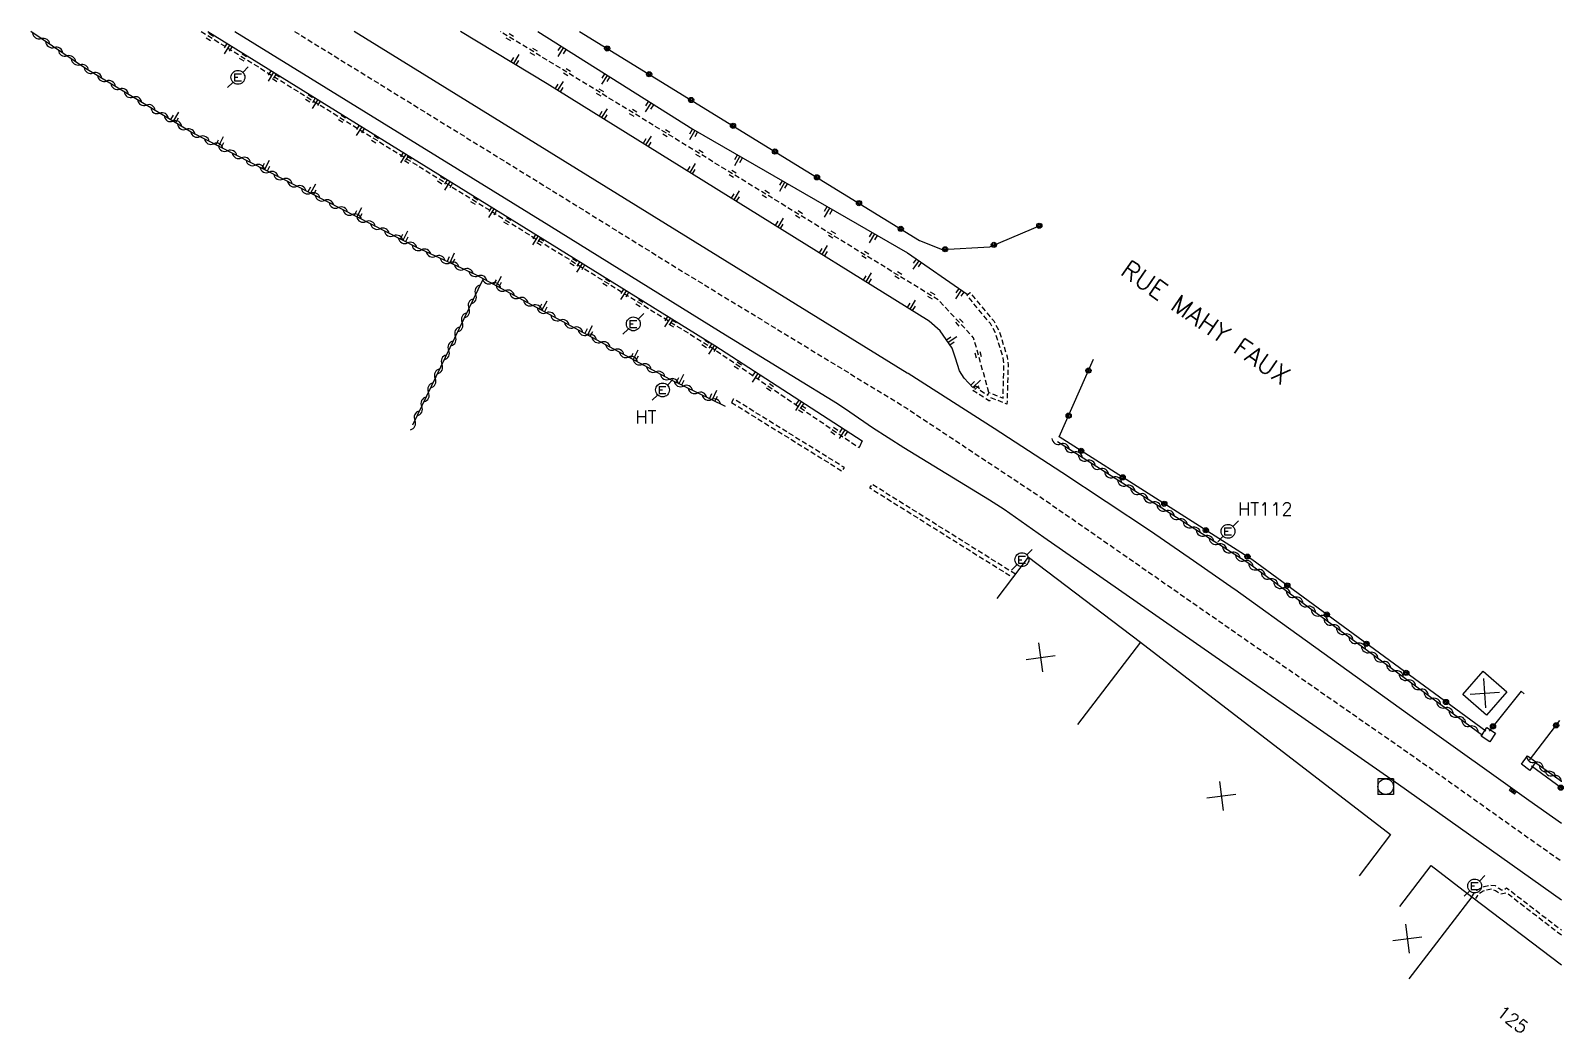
# Model space of a CAD drawing. Header units: millimetres. Extents: x 136000 to 137000, y 120000 to 121000.
# Drawn here: x 136852.3 to 137000.3, y 120903.4 to 121000.1 of the extents above; entities that cross this region are included whole.
import ezdxf
from ezdxf.enums import TextEntityAlignment as Align

# ---------------------------------------------------------------- set-up
doc = ezdxf.new("R2010")
doc.units = ezdxf.units.MM
doc.linetypes.add('DASHED', pattern=[0.75, 0.5, -0.25])
doc.layers.get('0').update_dxf_attribs({"linetype": 'CONTINUOUS'})
for name, color, linetype in [('W0001', 6, 'DASHED'), ('W0008', 7, 'CONTINUOUS'), ('W0100', 7, 'CONTINUOUS'), ('W0112', 1, 'DASHED'), ('W0211', 2, 'CONTINUOUS'), ('W0220', 5, 'DASHED'), ('W0310', 3, 'CONTINUOUS'), ('W0322', 7, 'CONTINUOUS'), ('W0400', 7, 'CONTINUOUS'), ('W0420', 7, 'CONTINUOUS'), ('W0471', 7, 'CONTINUOUS'), ('W0984', 7, 'CONTINUOUS'), ('W0989', 7, 'CONTINUOUS'), ('W0991', 7, 'CONTINUOUS'), ('W1102', 7, 'CONTINUOUS')]:
    doc.layers.add(name, color=color, linetype=linetype)
doc.styles.get("Standard").update_dxf_attribs({"font": 'romans.shx', "width": 0.85})

# ---------------------------------------------------------------- blocks, each defined once
blk = doc.blocks.new('t220o')
at = {"color": 0, "linetype": 'Continuous'}
for p, q in [((-0.25, 0.25), (0.25, 0.25)), ((-0.25, -0.25), (0.25, -0.25))]:
    blk.add_line(p, q, dxfattribs=at)
blk = doc.blocks.new('t310o')
at = {"color": 0, "linetype": 'Continuous'}
for centre, start, end in [((-0.5, 0.38), 216.8699, 323.1304), ((0.5, -0.37), 36.8699, 143.1303)]:
    blk.add_arc(centre, 0.625, start, end, dxfattribs=at)
blk = doc.blocks.new('t322o')
at = {"color": 0, "linetype": 'Continuous'}
for radius in [0.25, 0.15]:
    blk.add_circle((0, 0), radius, dxfattribs=at)
blk = doc.blocks.new('t211o')
at = {"color": 0, "linetype": 'Continuous'}
for p, q in [((-0.29, 0.5), (-0.29, 0)), ((0, 1), (0, 0)), ((0.29, 0.5), (0.29, 0))]:
    blk.add_line(p, q, dxfattribs=at)
blk = doc.blocks.new('t991o')
at = {"color": 0, "linetype": 'Continuous'}
for p, q in [((-1, 1), (1, -1)), ((-1, -1), (1, 1))]:
    blk.add_line(p, q, dxfattribs=at)
blk = doc.blocks.new('T471')
for p, q in [((-0.333334, 0.333334), (-0.333334, -0.333334)), ((-0.333334, 0.333334), (0.333334, 0.333334)), ((-0.333334, 0), (0, 0)), ((0.500001, 0.500001), (1.000002, 1.000002)), ((-0.500001, -0.500001), (-1.000002, -1.000002)), ((-0.333334, -0.333334), (0.333334, -0.333334))]:
    blk.add_line(p, q)
blk.add_ellipse((0, 0), major_axis=(0.471405, 0.471405), ratio=1, start_param=5.4977871438, end_param=11.780972451)
blk = doc.blocks.new('t112o')
at = {"color": 0, "linetype": 'Continuous'}
for p, q in [((-0.5, 0.5), (0.5, 0.5)), ((-0.5, -0.5), (-0.5, 0.5)), ((0.5, 0.5), (0.5, -0.5)), ((0.5, -0.5), (-0.5, -0.5))]:
    blk.add_line(p, q, dxfattribs=at)
blk = doc.blocks.new('T400')
for p, q in [((-0.15, 0.3), (0.15, 0.3)), ((-0.15, -0.25), (-0.15, 0.3)), ((-0.15, 0.15), (0.15, 0.15)), ((-0.15, 0), (0.15, 0)), ((0.15, 0.3), (0.15, -0.25)), ((-0.15, -0.15), (0.15, -0.15)), ((-0.15, -0.25), (-0.15, -0.3)), ((-0.15, -0.3), (0.15, -0.3)), ((0.15, -0.3), (0.15, -0.25))]:
    blk.add_line(p, q)
blk = doc.blocks.new('T420')
for p, q in [((0.75, 0.75), (-0.75, 0.75)), ((-0.75, 0.75), (-0.75, -0.75)), ((0.75, 0.75), (0.75, -0.75)), ((0.75, -0.75), (-0.75, -0.75))]:
    blk.add_line(p, q)
blk.add_ellipse((0, 0), major_axis=(-0.53, 0.53), ratio=1, start_param=3.926991, end_param=10.210176)

msp = doc.modelspace()

# ---------------------------------------------------------------- linework, layer by layer
at = {"layer": 'W0001', "flags": 128}
msp.add_lwpolyline([(136877.78, 121000), (136903.9, 120983.87), (136914.76, 120977.12), (136936.78, 120963.69), (136949.4, 120955.32), (136954.51, 120951.79), (136986.02, 120929.87), (137000, 120919.95)], dxfattribs=at)
at = {"layer": 'W0008', "flags": 128}
for points in [[(136872.02, 121000), (136902.31, 120981.3), (136918.93, 120970.98), (136925.75, 120966.82), (136930.16, 120964.1), (136931.35, 120963.3), (136933.54, 120961.78), (136936.56, 120959.87), (136944.84, 120954.83), (136946.24, 120953.91), (136950.07, 120951.2), (136984.28, 120927.39), (137000, 120916.24)], [(137000, 120923.59), (136996.87, 120925.82), (136986.19, 120933.43), (136975.29, 120941.29), (136968.48, 120946.16), (136968.44, 120946.19), (136964.5, 120948.93), (136960.35, 120951.79), (136951.82, 120957.45), (136947.31, 120960.39), (136945.29, 120961.69), (136936.98, 120966.99), (136936.89, 120967.04), (136901.02, 120989.2), (136883.54, 121000)]]:
    msp.add_lwpolyline(points, dxfattribs=at)
at = {"layer": 'W0100', "flags": 128}
for points in [[(136945.56, 120945.3), (136948.58, 120949.29), (136959.39, 120941.1), (136983.53, 120922.52), (136980.48, 120918.56)], [(136984.4, 120915.58), (136987.45, 120919.54), (136991.36, 120916.53), (137000, 120909.96)]]:
    msp.add_lwpolyline(points, dxfattribs=at)
msp.add_lwpolyline([(136990.48, 120936.03), (136992.44, 120938.29), (136994.75, 120936.29), (136992.79, 120934.03)], close=True, dxfattribs=at)
at = {"layer": 'W0112', "flags": 128}
for points in [[(136943.47, 120965.81), (136943.82, 120965.62), (136943.75, 120965.49), (136944.66, 120964.93), (136944.77, 120965.17), (136946.13, 120964.63), (136946.22, 120967.86), (136946.15, 120968.52), (136945.39, 120970.94), (136944.91, 120971.84), (136943.76, 120973.19), (136942.65, 120974.56), (136942.96, 120974.81), (136944.06, 120973.46), (136945.24, 120972.07), (136945.76, 120971.08), (136946.53, 120968.62), (136946.62, 120967.84), (136946.51, 120964.04), (136944.97, 120964.66), (136944.83, 120964.35), (136943.22, 120965.35)], [(136919.93, 120964.21), (136930.61, 120957.59), (136930.82, 120957.93), (136920.14, 120964.55)]]:
    msp.add_lwpolyline(points, close=True, dxfattribs=at)
for points in [[(136947.33, 120947.64), (136933.47, 120956.33), (136933.25, 120955.99), (136947.09, 120947.32)], [(136991.37, 120916.53), (136991.58, 120916.88), (136991.77, 120917.08), (136992.04, 120917.27), (136992.27, 120917.4), (136992.56, 120917.52), (136993.2, 120917.65), (136993.62, 120917.6), (136993.96, 120917.34), (136994.24, 120917.18), (136994.55, 120917.26), (136994.71, 120917.39), (137000, 120913.32)], [(137000, 120912.81), (136994.71, 120916.89), (136994.14, 120916.79), (136993.64, 120917.1), (136993.26, 120917.26), (136992.66, 120917.13), (136992.45, 120917.05), (136992.26, 120916.93), (136992.02, 120916.76), (136991.9, 120916.64), (136991.73, 120916.36)]]:
    msp.add_lwpolyline(points, dxfattribs=at)
at = {"layer": 'W0211', "flags": 128}
for points in [[(136869.42, 121000), (136901.48, 120980.16), (136918.31, 120969.7), (136932.54, 120960.52), (136932.24, 120959.85)], [(136943.22, 120965.67), (136942.37, 120966.57), (136941.94, 120967.27), (136941.55, 120968.49), (136941.21, 120969.45), (136940.08, 120971.13), (136939, 120972.06), (136902.14, 120994.96), (136893.8, 121000)], [(136901.25, 121000), (136916.19, 120990.56), (136936.92, 120978.65), (136942.68, 120974.66)]]:
    msp.add_lwpolyline(points, dxfattribs=at)
at = {"layer": 'W0220', "flags": 128}
for points in [[(136868.76, 121000), (136901.22, 120979.9), (136918.06, 120969.48), (136932.24, 120959.85)], [(136944.77, 120965.17), (136943.29, 120970.46), (136939.89, 120974.1), (136897.63, 121000)]]:
    msp.add_lwpolyline(points, dxfattribs=at)
at = {"layer": 'W0310', "flags": 128}
for points in [[(136919.35, 120963.83), (136914, 120966.44), (136895.26, 120976.53), (136889.57, 120979.15), (136867.8, 120990.29), (136857.62, 120996.43), (136852.32, 121000)], [(136895.9, 120976), (136889.16, 120962.03)], [(136992.4, 120932.09), (136969.85, 120948.66), (136951.38, 120960.41), (136951.38, 120960.41)], [(137000, 120927.63), (136997.42, 120929.52)]]:
    msp.add_lwpolyline(points, dxfattribs=at)
at = {"layer": 'W0322', "flags": 128}
for points in [[(136905.28, 121000), (136938.07, 120979.85), (136940.27, 120978.97), (136944.85, 120979.24), (136949.94, 120981.38)], [(136992.7, 120932.5), (136970.14, 120949.07), (136951.56, 120960.89), (136954.86, 120968.39)], [(136996.42, 120936.11), (136996.12, 120936.37), (136993.02, 120932.51)], [(136996.91, 120929.69), (136999.85, 120933.54)], [(137000, 120927), (136997.13, 120929.12)]]:
    msp.add_lwpolyline(points, dxfattribs=at)
at = {"layer": 'W1102', "flags": 128}
for points in [[(136959.39, 120941.1), (136953.32, 120933.15)], [(136991.36, 120916.53), (136985.27, 120908.6)]]:
    msp.add_lwpolyline(points, dxfattribs=at)

# ---------------------------------------------------------------- block references
at = {"layer": 'W0112'}
for p, rotation in [((136992.96, 120932.16), 326.2237338372294), ((136996.84, 120929.42), 323.8728247121787)]:
    msp.add_blockref('t112o', p, dxfattribs=dict(at, rotation=rotation))
at = {"layer": 'W0211'}
for p, rotation in [((136871.53, 120998.69), 148.2514738608078), ((136903.73, 120998.43), 147.7042339934592), ((136898.89, 120996.92), 328.8544469015106), ((136875.78, 120996.06), 148.2514738608307), ((136907.96, 120995.76), 147.7042339930478), ((136903.16, 120994.33), 328.149871451035), ((136880.04, 120993.43), 148.2514738608466), ((136907.4, 120991.69), 328.1498714511122), ((136912.18, 120993.09), 147.704233993124), ((136866.05, 120991.35), 328.8855071424175), ((136870.43, 120988.94), 332.9091275034958), ((136884.29, 120990.8), 148.2514738608608), ((136911.65, 120989.05), 328.1498714514056), ((136916.41, 120990.43), 150.1300486267677), ((136888.54, 120988.17), 148.2514738608837), ((136920.75, 120987.94), 150.1300486266852), ((136874.88, 120986.67), 332.9091275036121), ((136915.9, 120986.41), 328.149871451475), ((136879.33, 120984.39), 332.9091275034995), ((136892.79, 120985.54), 148.2514738607778), ((136925.09, 120985.45), 150.1300486266148), ((136920.15, 120983.77), 328.1498714515423), ((136883.78, 120982.11), 332.909127503629), ((136897.05, 120982.9), 148.2514738608378), ((136924.39, 120981.13), 328.1498714511434), ((136929.42, 120982.96), 150.130048626554), ((136888.23, 120979.84), 332.9091275035041), ((136901.3, 120980.27), 148.2514738608608), ((136928.64, 120978.49), 328.1498714512136), ((136933.76, 120980.47), 150.1300486265011), ((136892.75, 120977.69), 335.2877278799085), ((136905.55, 120977.63), 148.1418767039739), ((136938.03, 120977.88), 145.2910205233947), ((136897.23, 120975.47), 331.6867178321719), ((136932.89, 120975.86), 328.1498714514851), ((136909.79, 120974.99), 148.1418767039138), ((136942.14, 120975.03), 145.291020523415), ((136901.63, 120973.1), 331.6867178320384), ((136937.13, 120973.22), 328.1498714515485), ((136906.03, 120970.73), 331.6867178320683), ((136914.04, 120972.35), 148.1418767040252), ((136940.85, 120969.99), 304.147745797951), ((136910.43, 120968.36), 331.6867178321018), ((136918.29, 120969.72), 148.1418767040252), ((136914.85, 120966.02), 333.9518350869318), ((136922.49, 120967), 147.1653797527563), ((136943.22, 120965.67), 313.4361598007107), ((136918.06, 120964.46), 333.9518350869948), ((136926.69, 120964.29), 147.1653797528395), ((136930.9, 120961.58), 147.1653797528325)]:
    msp.add_blockref('t211o', p, dxfattribs=dict(at, rotation=rotation))
at = {"layer": 'W0220'}
for p, rotation in [((136869.6, 120999.48), 328.2255055900182), ((136898.55, 120999.44), 148.4973284712495), ((136872.79, 120997.51), 328.2255055900182), ((136900.86, 120998.02), 148.4973284712495), ((136875.98, 120995.53), 328.2255055900182), ((136904.06, 120996.06), 148.4973284712495), ((136907.26, 120994.1), 148.4973284712495), ((136879.17, 120993.56), 328.2255055900182), ((136910.45, 120992.14), 148.4973284712495), ((136882.35, 120991.58), 328.2255055900182), ((136885.54, 120989.61), 328.2255055900182), ((136913.65, 120990.18), 148.4973284712495), ((136916.85, 120988.22), 148.4973284712495), ((136888.73, 120987.63), 328.2255055900182), ((136920.05, 120986.26), 148.4973284712495), ((136891.92, 120985.66), 328.2255055900182), ((136895.11, 120983.68), 328.2255055900182), ((136923.24, 120984.3), 148.4973284712495), ((136926.44, 120982.34), 148.4973284712495), ((136898.29, 120981.71), 328.2255055900182), ((136929.64, 120980.39), 148.4973284712495), ((136901.48, 120979.73), 328.2529949336734), ((136904.67, 120977.76), 328.2529949336734), ((136932.84, 120978.43), 148.4973284712495), ((136936.03, 120976.47), 148.4973284712495), ((136907.86, 120975.79), 328.2529949336734), ((136939.23, 120974.51), 148.4973284712495), ((136911.05, 120973.81), 328.2529949336734), ((136914.24, 120971.84), 328.2529949336734), ((136941.92, 120971.93), 133.0064984637654), ((136917.43, 120969.87), 328.2529949336734), ((136943.76, 120968.78), 105.6669574447612), ((136920.55, 120967.79), 325.8254130427927), ((136923.65, 120965.68), 325.8254130427927), ((136926.75, 120963.58), 325.8254130427927), ((136929.85, 120961.47), 325.8254130427927)]:
    msp.add_blockref('t220o', p, dxfattribs=dict(at, rotation=rotation))
at = {"layer": 'W0310'}
for p, rotation in [((136853.34, 120999.31), 146.0853103633657), ((136854.59, 120998.47), 146.0853103633657), ((136855.83, 120997.64), 146.0853103633657), ((136857.07, 120996.8), 146.0853103633657), ((136858.34, 120996), 148.8855071424564), ((136859.63, 120995.22), 148.8855071424564), ((136860.91, 120994.45), 148.8855071424564), ((136862.19, 120993.67), 148.8855071424564), ((136863.48, 120992.9), 148.8855071424564), ((136864.76, 120992.12), 148.8855071424564), ((136866.05, 120991.35), 148.8855071424564), ((136867.33, 120990.57), 148.8855071424564), ((136868.65, 120989.86), 152.9091275035337), ((136869.98, 120989.17), 152.9091275035337), ((136871.32, 120988.49), 152.9091275035337), ((136872.65, 120987.81), 152.9091275035337), ((136873.99, 120987.12), 152.9091275035337), ((136875.33, 120986.44), 152.9091275035337), ((136876.66, 120985.76), 152.9091275035337), ((136878, 120985.07), 152.9091275035337), ((136879.33, 120984.39), 152.9091275035337), ((136880.67, 120983.71), 152.9091275035337), ((136882, 120983.02), 152.9091275035337), ((136883.34, 120982.34), 152.9091275035337), ((136884.67, 120981.66), 152.9091275035337), ((136886.01, 120980.98), 152.9091275035337), ((136887.34, 120980.29), 152.9091275035337), ((136888.68, 120979.61), 152.9091275035337), ((136890.02, 120978.94), 155.2877278798063), ((136891.39, 120978.32), 155.2877278798063), ((136892.75, 120977.69), 155.2877278798063), ((136894.11, 120977.06), 155.2877278798063), ((136895.47, 120976.42), 151.6867178321308), ((136896.79, 120975.71), 151.6867178321308), ((136895.24, 120974.64), 244.270378241953), ((136898.11, 120975), 151.6867178321308), ((136899.43, 120974.29), 151.6867178321308), ((136894.59, 120973.29), 244.270378241953), ((136900.75, 120973.58), 151.6867178321308), ((136902.07, 120972.87), 151.6867178321308), ((136893.94, 120971.94), 244.270378241953), ((136903.39, 120972.15), 151.6867178321308), ((136904.71, 120971.44), 151.6867178321308), ((136893.29, 120970.59), 244.270378241953), ((136906.03, 120970.73), 151.6867178321308), ((136907.35, 120970.02), 151.6867178321308), ((136891.99, 120967.89), 244.270378241953), ((136892.64, 120969.24), 244.270378241953), ((136908.67, 120969.31), 151.6867178321308), ((136909.99, 120968.6), 151.6867178321308), ((136891.34, 120966.54), 244.270378241953), ((136911.31, 120967.89), 151.6867178321308), ((136912.63, 120967.17), 151.6867178321308), ((136890.69, 120965.19), 244.270378241953), ((136913.96, 120966.46), 151.6867178321308), ((136915.3, 120965.8), 153.9518350868634), ((136890.04, 120963.83), 244.270378241953), ((136916.65, 120965.14), 153.9518350868634), ((136918, 120964.49), 153.9518350868634), ((136889.38, 120962.48), 244.270378241953), ((136951.69, 120960.21), 147.5379654727236), ((136952.96, 120959.41), 147.5379654727236), ((136954.22, 120958.6), 147.5379654727236), ((136955.49, 120957.8), 147.5379654727236), ((136956.76, 120956.99), 147.5379654727236), ((136958.02, 120956.19), 147.5379654727236), ((136959.29, 120955.38), 147.5379654727236), ((136960.55, 120954.58), 147.5379654727236), ((136961.82, 120953.77), 147.5379654727236), ((136963.08, 120952.96), 147.5379654727236), ((136964.35, 120952.16), 147.5379654727236), ((136965.61, 120951.35), 147.5379654727236), ((136966.88, 120950.55), 147.5379654727236), ((136968.15, 120949.74), 147.5379654727236), ((136969.41, 120948.94), 147.5379654727236), ((136970.64, 120948.08), 143.6967325254463), ((136971.85, 120947.19), 143.6967325254463), ((136973.06, 120946.3), 143.6967325254463), ((136974.27, 120945.42), 143.6967325254463), ((136975.48, 120944.53), 143.6967325254463), ((136976.68, 120943.64), 143.6967325254463), ((136977.89, 120942.75), 143.6967325254463), ((136979.1, 120941.86), 143.6967325254463), ((136980.31, 120940.98), 143.6967325254463), ((136981.52, 120940.09), 143.6967325254463), ((136982.73, 120939.2), 143.6967325254463), ((136983.94, 120938.31), 143.6967325254463), ((136985.15, 120937.42), 143.6967325254463), ((136986.36, 120936.54), 143.6967325254463), ((136987.56, 120935.65), 143.6967325254463), ((136988.77, 120934.76), 143.6967325254463), ((136989.98, 120933.87), 143.6967325254463), ((136991.19, 120932.98), 143.6967325254463), ((136997.46, 120929.5), 143.5929237823823), ((136998.67, 120928.61), 143.5929237823823), ((136999.2, 120928.22), 143.5929237823823)]:
    msp.add_blockref('t310o', p, dxfattribs=dict(at, rotation=rotation))
at = {"layer": 'W0322'}
for p, rotation in [((136907.94, 120998.36), 328.4367083336974), ((136911.99, 120995.88), 328.4367083336974), ((136916.04, 120993.39), 328.4367083336974), ((136920.08, 120990.9), 328.4367083336974), ((136924.13, 120988.42), 328.4367083336974), ((136928.18, 120985.93), 328.4367083336974), ((136932.23, 120983.44), 328.4367083336974), ((136936.27, 120980.96), 328.4367083336974), ((136949.63, 120981.25), 22.80662862998932), ((136940.54, 120978.99), 3.37151005153332), ((136945.25, 120979.41), 22.80662862998932), ((136954.37, 120967.29), 66.25084709437837), ((136952.46, 120962.94), 66.25084709437837), ((136953.68, 120959.54), 147.5379654732595), ((136957.68, 120956.99), 147.5379654732595), ((136961.69, 120954.44), 147.5379654732595), ((136965.7, 120951.89), 147.5379654732595), ((136969.71, 120949.34), 147.5379654732595), ((136973.56, 120946.56), 143.6967325250168), ((136977.38, 120943.75), 143.6967325250168), ((136981.21, 120940.93), 143.6967325250168), ((136985.04, 120938.12), 143.6967325250168), ((136988.87, 120935.31), 143.6967325250168), ((136993.4, 120932.97), 231.284703040763), ((136999.49, 120933.06), 52.53811624415565), ((136999.94, 120927.05), 143.5929237824179)]:
    msp.add_blockref('t322o', p, dxfattribs=dict(at, rotation=rotation))
at = {"layer": 'W0400', "rotation": 54.51359146535043}
msp.add_blockref('T400', (136995.33, 120926.73), dxfattribs=at)
at = {"layer": 'W0420'}
msp.add_blockref('T420', (136983.05, 120927.15), dxfattribs=at)
at = {"layer": 'W0471'}
for p in [(136872.31, 120995.58), (136910.46, 120971.79), (136913.28, 120965.42), (136967.84, 120951.78), (136947.95, 120949.04), (136991.63, 120917.57)]:
    msp.add_blockref('T471', p, dxfattribs=at)
at = {"layer": 'W0991'}
for p, rotation in [((136949.75, 120939.62), 322.7403527329243), ((136992.61, 120936.17), 49.10264679166704), ((136967.2, 120926.25), 322.5313704318838), ((136985.14, 120912.49), 322.4283074793726)]:
    msp.add_blockref('t991o', p, dxfattribs=dict(at, rotation=rotation))

# ---------------------------------------------------------------- texts
at = {"layer": 'W0984'}
for s, p in [('HT', (136911.68, 120962.82)), ('HT112', (136971.43, 120953.93))]:
    msp.add_text(s, height=1.25, dxfattribs=at).set_placement(p, align=Align.MIDDLE)
at = {"layer": 'W0989'}
msp.add_text('RUE MAHY FAUX', height=1.75, rotation=325.4094, dxfattribs=at).set_placement((136965.7, 120971.93), align=Align.MIDDLE)
at = {"layer": 'W0991'}
msp.add_text('125', height=1.25, rotation=322.4272, dxfattribs=at).set_placement((136995.29, 120904.68), align=Align.MIDDLE)

doc.saveas('drawing.dxf')
